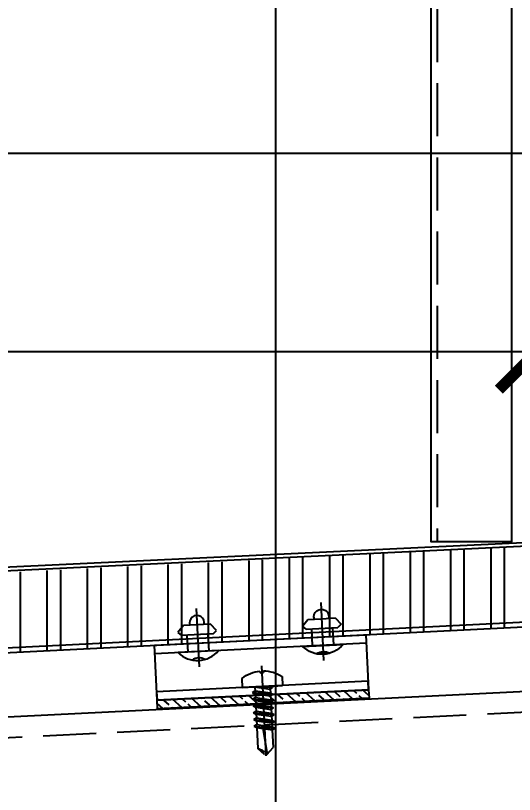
# Model space of a CAD drawing. Extents: x -8792 to 174344, y -43961 to 62816.
# Drawn here: x 120739.8 to 120857.5, y -8405.1 to -8221.4 of the extents above; entities that cross this region are included whole.
import ezdxf
from ezdxf.xclip import XClip

# ---------------------------------------------------------------- set-up
doc = ezdxf.new("R2010")
doc.units = 0
doc.header["$LTSCALE"] = 50
doc.header["$XCLIPFRAME"] = 0
for name, pattern in [('CENTER', [2, 1.25, -0.25, 0.25, -0.25]), ('CENTER2', [28.575, 19.05, -3.175, 3.175, -3.175]), ('DASH', [0.35, 0.25, -0.1]), ('DOT2', [0.125, 0, -0.125]), ('HIDDEN', [0.375, 0.25, -0.125]), ('JIS_08_15', [17.25, 15, -0.75, 0.75, -0.75])]:
    doc.linetypes.add(name, pattern=pattern)
for name, color, linetype in [('#分隔线', 1, 'JIS_08_15'), ('#标注', 1, 'Continuous'), ('#虚线', 8, 'HIDDEN'), ('#配件', 11, 'Continuous'), ('#铝型材', 3, 'Continuous'), ('#铝板', 2, 'Continuous'), ('6 附件', 6, 'Continuous'), ('A-FLOR-OTLN', 4, 'DOT2'), ('GASKET', 150, 'Continuous'), ('TC', 251, 'Continuous'), ('WA', 34, 'Continuous'), ('XC', 3, 'Continuous'), ('中心线', 1, 'CENTER2'), ('其他', 4, 'Continuous'), ('吊顶', 7, 'Continuous'), ('螺栓钉类', 241, 'Continuous')]:
    doc.layers.add(name, color=color, linetype=linetype)
doc.styles.add('JHZX', font='jrs.shx', dxfattribs={"width": 0.6, "bigfont": 'jhz.shx'})
doc.dimstyles.new('JZBZ-12', dxfattribs={"dimscale": 12, "dimtxt": 3, "dimasz": 1.5, "dimexe": 1, "dimexo": 1, "dimgap": 0.5, "dimtad": 1, "dimdec": 0, "dimdsep": 46, "dimtxsty": 'JHZX', "dimblk1": 'ARCHTICK', "dimblk2": 'ARCHTICK', "dimsah": 1, "dimcen": 0, "dimclrd": 1, "dimclre": 1, "dimclrt": 2, "dimadec": 3, "dimazin": 2, "dimtfac": 1, "dimtdec": 0, "dimtix": 1, "dimtmove": 0, "dimatfit": 3, "dimfxl": 0, "dimtolj": 1, "dimlwd": -1, "dimlwe": -1, "dimarcsym": 0})

# ---------------------------------------------------------------- blocks, each defined once
blk = doc.blocks.new('A$Cbd8d7c8c')
at = {"layer": 'A-FLOR-OTLN', "color": 8}
blk.add_lwpolyline([(-22721.25, -15689.87), (-43719.42, -33393.16, 0.413756), (-43991.61, -36560.98, 0.189672), (122158.17, -126683.04, 0.414786), (124666.02, -124719.49), (133885.17, -48361.88, 0.379931), (116453.25, -23207.95, 0.236452)], format="xyb", dxfattribs=at)
at = {"layer": '吊顶', "const_width": 3}
blk.add_lwpolyline([(36525.16, -42886.24, 0.056654), (31389.8, -41079.32), (30859.09, -40957.78, -0.112536), (21289.45, -36343.72, -0.028917), (3039.01, -19971.01, 0.413532), (-633.62, -19953.38), (-31397.94, -50352.84, 0.414781), (-31416.33, -54033.31, 0.170492), (123964.28, -129414.71, 0.412564), (126841.18, -127143.22), (136317.5, -48655.55, 1.269195), (87076.8, -54393.32)], format="xyb", dxfattribs=at)
blk = doc.blocks.new('*U329')
at = {"layer": '#分隔线', "ltscale": 0.3}
blk.add_line((-10.15, 0), (3.6, 0), dxfattribs=at)
at = {"layer": '#配件', "linetype": 'ByBlock'}
for p, q in [((-4.74, 4.58), (-6.3, 3.2)), ((-4.01, 3.76), (-4.74, 4.58)), ((-4.01, 3.76), (-4.01, -3.76)), ((0, 4.78), (0, -4.78)), ((-6.3, 3.2), (-6.3, 0)), ((-4.01, 2.5), (0, 2.5)), ((-6.3, 0), (-6.3, -3.2)), ((-6.3, -3.2), (-4.74, -4.58)), ((-4.01, -2.5), (0, -2.5)), ((-4.74, -4.58), (-4.01, -3.76))]:
    blk.add_line(p, q, dxfattribs=at)
for centre, radius, start, end in [((-4.33, 0), 6.45, 312.1962, 47.8038), ((-6.78, 0), 1.75, 74.1304, 285.8696), ((4.55, 0), 3.05, 149.4329, 210.5671)]:
    blk.add_arc(centre, radius, start, end, dxfattribs=at)
blk = doc.blocks.new('*U326')
at = {"layer": '中心线', "color": 1, "linetype": 'CENTER', "ltscale": 2.357948}
blk.add_line((0, -4.91), (0, 16.39), dxfattribs=at)
at = {"layer": '其他', "color": 4, "linetype": 'Continuous'}
for p, q in [((-2.4, 9.26), (-0.39, 9.55)), ((-1.79, 9.61), (-0.37, 9.88)), ((-1.79, 8.91), (0, 9.25)), ((0.23, 9.29), (1.79, 9.59)), ((0.34, 10.02), (1.79, 10.29)), ((0.48, 9.67), (2.4, 9.94)), ((-2.4, 7.66), (2.4, 8.34)), ((-1.79, 8.01), (1.79, 8.69)), ((-1.79, 7.31), (1.79, 7.99)), ((-2.4, 6.06), (2.4, 6.74)), ((-1.79, 6.41), (1.79, 7.09)), ((-1.79, 5.71), (1.79, 6.39)), ((-2.4, 4.46), (2.4, 5.14)), ((-1.79, 4.81), (1.79, 5.49)), ((-1.79, 4.11), (1.79, 4.79)), ((-1.79, 3.21), (1.79, 3.89)), ((-2.4, 2.86), (2.4, 3.54)), ((-2.4, 1.26), (2.4, 1.94)), ((-1.79, 2.51), (1.79, 3.19)), ((-1.79, 1.61), (1.79, 2.29)), ((-1.87, 0), (1.79, 0.69)), ((-1.79, 0.91), (1.79, 1.59)), ((0, 0), (2.4, 0.34))]:
    blk.add_line(p, q, dxfattribs=at)
at = {"layer": '螺栓钉类', "color": 241, "linetype": 'Continuous'}
for p, q in [((-0.3, 16), (-1.79, 14.51)), ((-0.37, 9.88), (0.3, 16)), ((0, 16), (-0.3, 16)), ((0, 16), (0.3, 16)), ((0.3, 16), (1.79, 14.51)), ((-1.79, 9.61), (-1.79, 14.51)), ((1.79, 10.29), (1.79, 14.51)), ((-2.4, 9.26), (-1.79, 9.61)), ((-2.4, 9.26), (-1.79, 8.91)), ((1.79, 10.29), (2.4, 9.94)), ((1.79, 9.59), (2.4, 9.94)), ((1.79, 8.69), (1.79, 9.59)), ((-2.4, 7.66), (-1.79, 8.01)), ((-2.4, 7.66), (-1.79, 7.31)), ((-1.79, 8.01), (-1.79, 8.91)), ((1.79, 8.69), (2.4, 8.34)), ((1.79, 7.99), (2.4, 8.34)), ((1.79, 7.09), (1.79, 7.99)), ((-2.4, 6.06), (-1.79, 6.41)), ((-2.4, 6.06), (-1.79, 5.71)), ((-1.79, 6.41), (-1.79, 7.31)), ((-1.79, 4.81), (-1.79, 5.71)), ((1.79, 7.09), (2.4, 6.74)), ((1.79, 6.39), (2.4, 6.74)), ((1.79, 5.49), (1.79, 6.39)), ((-2.4, 4.46), (-1.79, 4.81)), ((-2.4, 4.46), (-1.79, 4.11)), ((-1.79, 3.21), (-1.79, 4.11)), ((1.79, 5.49), (2.4, 5.14)), ((1.79, 4.79), (2.4, 5.14)), ((1.79, 3.89), (1.79, 4.79)), ((1.79, 3.89), (2.4, 3.54)), ((-2.4, 2.86), (-1.79, 3.21)), ((-2.4, 2.86), (-1.79, 2.51)), ((-1.79, 1.61), (-1.79, 2.51)), ((1.79, 3.19), (2.4, 3.54)), ((1.79, 2.29), (1.79, 3.19)), ((1.79, 2.29), (2.4, 1.94)), ((1.79, 1.59), (2.4, 1.94)), ((-4.75, -2.14), (-4.75, 0)), ((-4.75, 0), (-1.99, 0)), ((-2.4, 1.26), (-1.79, 1.61)), ((-2.4, 1.26), (-1.79, 0.91)), ((-1.99, 0), (2.6, 0)), ((-1.79, 0.2), (-1.79, 0.91)), ((1.79, 0.69), (1.79, 1.59)), ((1.79, 0.69), (2.4, 0.34)), ((2.4, 0.2), (2.4, 0.34)), ((2.6, 0), (4.75, 0)), ((4.75, -2.14), (4.75, 0)), ((-0.4, -3.3), (0.4, -3.3)), ((-0.4, -3.69), (-0.4, -3.3)), ((0.4, -3.69), (0.4, -3.3))]:
    blk.add_line(p, q, dxfattribs=at)
for centre, radius, start, end in [((-3.34, 18.9), 4.65, 289.468, 321.5036), ((0.04, 9.69), 0.447, 154.9328, 46.41), ((-1.99, 0.2), 0.2, 270, 0), ((2.6, 0.2), 0.2, 180, 270), ((0, 4.3), 8, 233.5764, 267.134), ((0, 4.3), 8, 272.866, 306.4236)]:
    blk.add_arc(centre, radius, start, end, dxfattribs=at)
blk = doc.blocks.new('A$C11e1ca40')
at = {"layer": 'GASKET'}
h = blk.add_hatch(dxfattribs=at)
h.set_pattern_fill('ANSI33', color=256, scale=0.5, double=1)
h.set_pattern_definition([(45, (-13726.6846, -3571.859), (-2.245064, 2.245064), []), (45, (-13724.4395, -3571.859), (-2.245064, 2.245064), [1.5875, -0.79375])])
h.paths.add_polyline_path([(-25, -2), (25, -2), (25, 0), (-25, 0)])
blk.add_lwpolyline([(-25, -2), (25, -2), (25, 0), (-25, 0), (-25, -2)], dxfattribs=at)
at = {"layer": 'XC'}
for points in [[(-25, -15), (25, -15), (25, -2), (-25, -2)], [(25, -4), (-25, -4), (-25, -2), (25, -2)]]:
    blk.add_lwpolyline(points, close=True, dxfattribs=at)
for points in [[(25, -4), (-25, -4)], [(25, -13), (-25, -13)]]:
    blk.add_lwpolyline(points, dxfattribs=at)
at = {"layer": '6 附件', "xscale": -1, "rotation": 270}
blk.add_blockref('*U329', (-14.72, -13), dxfattribs=at)
at = {"layer": '6 附件', "rotation": 90}
blk.add_blockref('*U329', (14.72, -13), dxfattribs=at)
at = {"layer": '螺栓钉类'}
blk.add_blockref('*U326', (0, -4, 0), dxfattribs=at)
blk = doc.blocks.new('A$C4fdf1d9b')
at = {"layer": 'TC', "ltscale": 0.5}
h = blk.add_hatch(dxfattribs=at)
h.set_pattern_fill('ANSI32', color=256, scale=2, angle=225, style=0)
h.set_pattern_definition([(270, (2, -1757.5), (9.525, -2e-15), []), (270, (-1.175, -1760.675), (9.525, -2e-15), [])])
h.paths.add_polyline_path([(2, 67.5), (20, 49.5), (484, 72.5), (484, 91.5)])
h.paths.add_polyline_path([(151, -1449), (169, -1431), (19, -1431), (1, -1449)])
h.paths.add_polyline_path([(301, -1649), (319, -1631), (169, -1631), (151, -1649)])
h.paths.add_polyline_path([(341.5, -1849), (342.5, -1831), (319, -1831), (301, -1849)])
h.paths.add_polyline_path([(359.5, -1831), (359.5, -1849), (2481.17, -1849), (2481.17, -1831)])
at = {"layer": '#虚线', "color": 8, "linetype": 'DASH'}
blk.add_line((485.74, 52.5), (114.77, 34.2), dxfattribs=at)
at = {"layer": '#铝板'}
blk.add_lwpolyline([(342.5, -1850), (300, -1850), (300, -1650), (150, -1650), (150, -1450), (0, -1450), (0, 69.5), (485, 92.5), (485, 73.5), (484, 73.5), (484, 91.5), (1, 68.5), (1, -1449), (151, -1449), (151, -1649), (301, -1649), (301, -1849), (341.5, -1849)], dxfattribs=at)
at = {"layer": '#铝板', "color": 6}
for points in [[(480.5, 88.5), (480.5, 73.5), (19, 50.5), (19, -1431), (169, -1431), (169, -1631), (319, -1631), (319, -1831), (338, -1831)], [(339.5, -1830), (320, -1830), (320, -1630), (170, -1630), (170, -1430), (20, -1430), (20, 49.5), (481.5, 72.5), (481.5, 88.5), (480.5, 88.5)]]:
    blk.add_lwpolyline(points, dxfattribs=at)
at = {"layer": 'WA'}
blk.add_lwpolyline([(114.77, 39.2), (485.74, 57.5), (485.74, 7.5), (114.77, -10.8)], dxfattribs=at)
at = {"ltscale": 10, "xscale": -0.9999999999999972, "rotation": 182.8514784293291}
blk.add_blockref('A$C11e1ca40', (385.38, 52.69), dxfattribs=at)
blk = doc.blocks.new('_ARCHTICK')
at = {"color": 0, "linetype": 'ByBlock', "const_width": 0.15}
blk.add_lwpolyline([(-0.5, -0.5), (0.5, 0.5)], dxfattribs=at)
blk = doc.blocks.new('*D182')
at = {"layer": '#标注', "color": 1, "ltscale": 10, "transparency": 16777216}
for p, q in [((120412.87, -8354.89), (120412.87, -8288.66)), ((120862.87, -8326.39), (120862.87, -8288.66)), ((120412.87, -8300.66), (120862.87, -8300.66))]:
    blk.add_line(p, q, dxfattribs=at)
at = {"layer": 'Defpoints', "color": 0, "ltscale": 10, "transparency": 16777216}
for p in [(120862.87, -8300.66), (120862.87, -8338.39), (120412.87, -8366.89)]:
    blk.add_point(p, dxfattribs=at)
at = {"layer": '#标注', "color": 1, "ltscale": 10, "transparency": 16777216, "xscale": 18, "yscale": 18, "zscale": 18, "rotation": 180}
blk.add_blockref('_ARCHTICK', (120412.87, -8300.66), dxfattribs=at)
at = {"layer": '#标注', "color": 1, "ltscale": 10, "transparency": 16777216, "xscale": 18, "yscale": 18, "zscale": 18}
blk.add_blockref('_ARCHTICK', (120862.87, -8300.66), dxfattribs=at)
at = {"layer": '#标注', "color": 2, "ltscale": 10, "transparency": 16777216, "insert": (120637.87, -8276.66), "char_height": 36, "attachment_point": 5, "style": 'JHZX'}
blk.add_mtext('\\A1;450', dxfattribs=at)
blk = doc.blocks.new('*D201')
at = {"layer": '#标注', "color": 1, "ltscale": 10, "transparency": 16777216}
for p, q in [((120825.86, -7817.81), (120789.17, -7817.81)), ((120801.17, -7817.81), (120801.17, -8437.39)), ((120850.87, -8437.39), (120789.17, -8437.39))]:
    blk.add_line(p, q, dxfattribs=at)
at = {"layer": 'Defpoints', "color": 0, "ltscale": 10, "transparency": 16777216}
for p in [(120837.86, -7817.81), (120801.17, -8437.39), (120862.87, -8437.39)]:
    blk.add_point(p, dxfattribs=at)
at = {"layer": '#标注', "color": 1, "ltscale": 10, "transparency": 16777216, "xscale": 18, "yscale": 18, "zscale": 18}
for p, rotation in [((120801.17, -7817.81), 90), ((120801.17, -8437.39), 270)]:
    blk.add_blockref('_ARCHTICK', p, dxfattribs=dict(at, rotation=rotation))
at = {"layer": '#标注', "color": 2, "ltscale": 10, "transparency": 16777216, "insert": (120777.17, -8127.6), "char_height": 36, "attachment_point": 5, "rotation": 90, "style": 'JHZX'}
blk.add_mtext('\\A1;DIM', dxfattribs=at)

msp = doc.modelspace()

# ---------------------------------------------------------------- linework, layer by layer
at = {"layer": '#虚线', "color": 8, "linetype": 'DASH'}
msp.add_line((120839.261, -7729.9), (120839.261, -8345.564), dxfattribs=at)
at = {"layer": '#铝型材', "ltscale": 10}
msp.add_lwpolyline([(120856.861, -7729.9), (120856.861, -8345.564), (120837.861, -8345.564), (120837.861, -7729.9)], dxfattribs=at)

# ---------------------------------------------------------------- block references
at = {"ltscale": 10}
ref = msp.add_blockref('A$Cbd8d7c8c', (22321.982, 94074.685), dxfattribs=at)
XClip(ref).set_block_clipping_path([(76291.0063025201, -72283.9918497168), (103268.9259821397, -47877.3086105986)])
at = {"color": 6, "ltscale": 10}
msp.add_blockref('A$C4fdf1d9b', (120412.869, -8436.392), dxfattribs=at)

# ---------------------------------------------------------------- dimensions: what is measured, and where the dimension line sits
at = {"layer": '#标注', "ltscale": 10}
dim = msp.add_linear_dim(base=(120801.171, -8437.392), p1=(120837.861, -7817.815), p2=(120862.869, -8437.392), angle=90, text='DIM', dimstyle='JZBZ-12', dxfattribs=at)
dim.commit()
dim.dimension.update_dxf_attribs({"geometry": '*D201', "text_midpoint": (120777.171, -8127.603)})
dim = msp.add_linear_dim(base=(120862.869, -8300.663), p1=(120412.869, -8366.892), p2=(120862.869, -8338.392), dimstyle='JZBZ-12', dxfattribs=at)
dim.commit()
dim.dimension.update_dxf_attribs({"geometry": '*D182', "text_midpoint": (120637.869, -8276.663)})

# ---------------------------------------------------------------- leaders
msp.add_leader([(120969.939, -8309.853), (120969.939, -8253.938), (120599.709, -8253.938)], dimstyle='JZBZ-12', dxfattribs=at)

doc.saveas('drawing.dxf')
